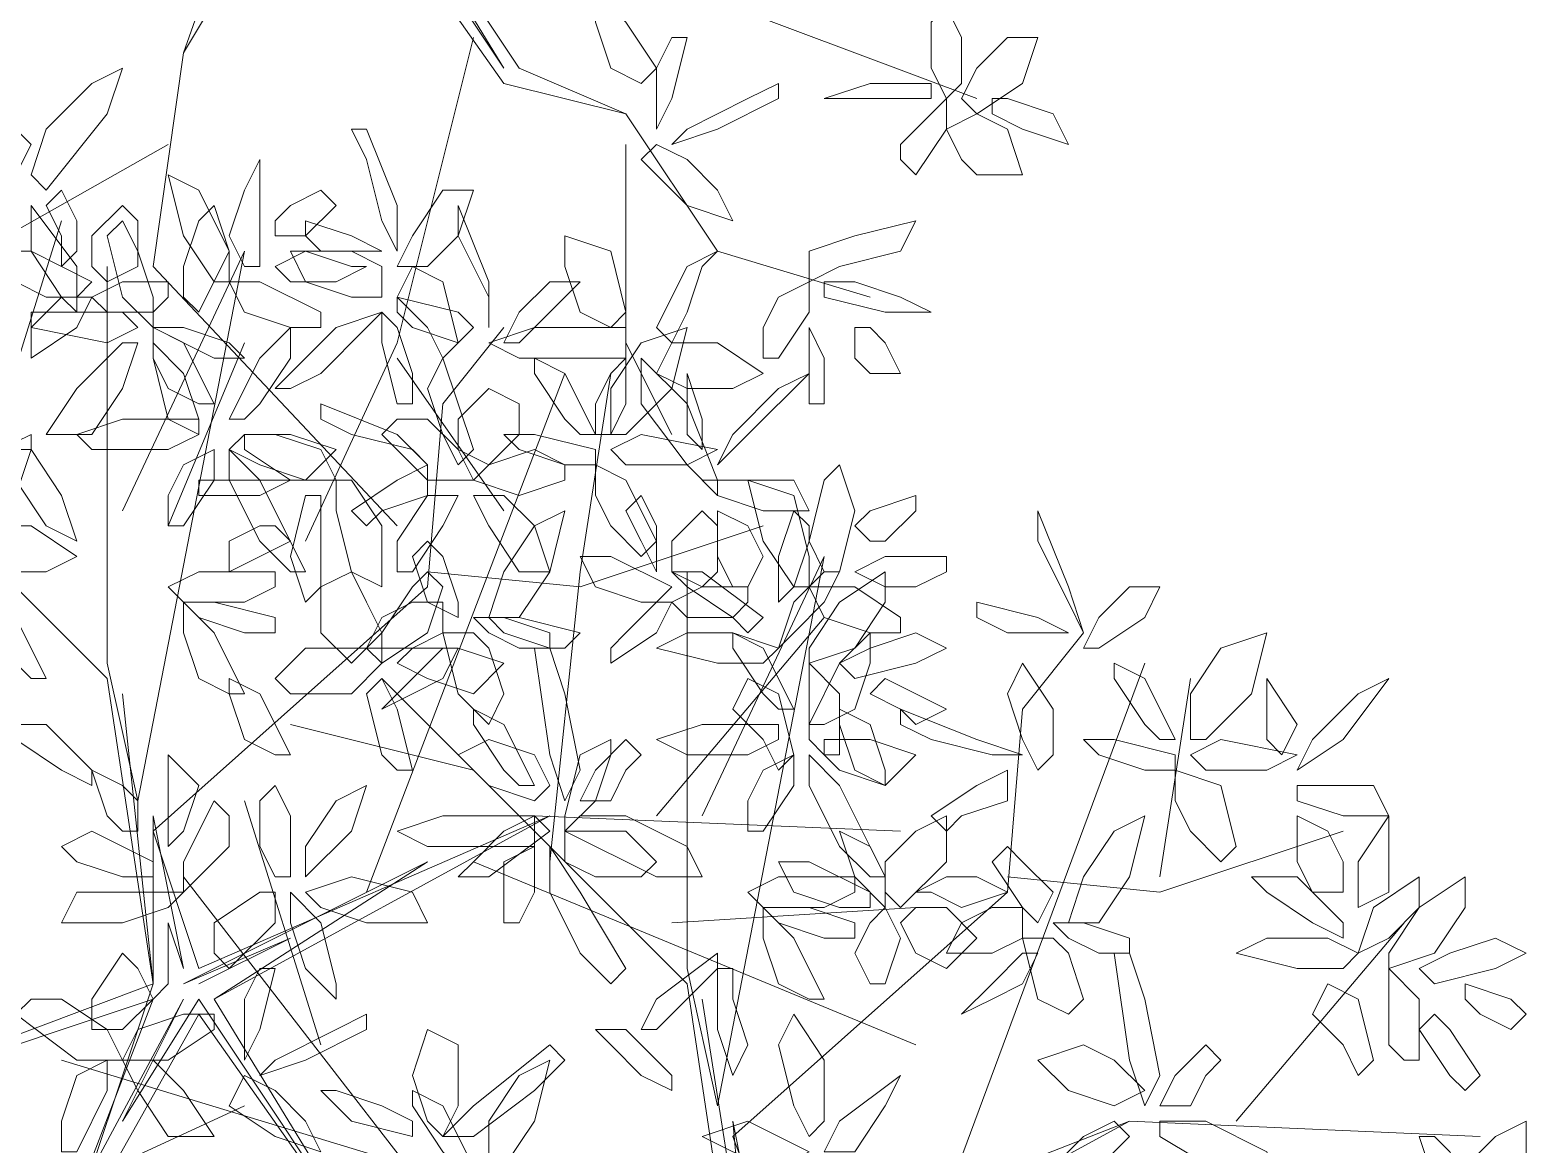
# Model space of a CAD drawing. Header units: millimetres. Extents: x 2576 to 2719, y 1757 to 1977.
# Drawn here: x 2659.665 to 2662.435, y 1815.93 to 1817.991 of the extents above; entities that cross this region are included whole.
import ezdxf

# ---------------------------------------------------------------- set-up
doc = ezdxf.new("R2010")
doc.units = ezdxf.units.MM
doc.layers.add('PDF_0', color=7, linetype='Continuous')

msp = doc.modelspace()

# ---------------------------------------------------------------- linework, layer by layer
at = {"layer": 'PDF_0', "lineweight": 9}
for points in [[(2661.2203, 1817.4971), (2660.9379, 1817.5818), (2660.7684, 1817.836), (2660.5425, 1817.8925), (2660.2036, 1818.3725), (2659.9495, 1817.9489), (2660.1189, 1818.429), (2660.0342, 1819.0221), (2659.4694, 1819.5868)], [(2660.2036, 1818.429), (2660.0624, 1818.1749), (2660.1754, 1818.429), (2659.9777, 1818.0337), (2660.1472, 1818.4008), (2660.1754, 1818.429), (2660.1472, 1818.542), (2660.1754, 1818.4573), (2660.3731, 1818.5137), (2660.2036, 1818.429), (2660.5425, 1817.9207), (2660.2319, 1818.429), (2660.5708, 1817.9207), (2660.7684, 1817.836)], [(2660.9661, 1818.0337), (2661.4179, 1817.8642)], [(2660.486, 1817.9772), (2660.3448, 1817.4124), (2660.1754, 1817.0453)], [(2659.9495, 1817.9489), (2659.893, 1817.5536), (2660.3448, 1817.0735)], [(2659.9212, 1817.7795), (2659.2717, 1817.4124)], [(2660.7684, 1817.7795), (2660.7684, 1817.4124), (2660.8531, 1817.243)], [(2659.7236, 1817.6383), (2659.5824, 1817.1865)], [(2659.8365, 1817.1018), (2660.0624, 1817.5818), (2659.8648, 1816.5652), (2659.8083, 1816.8194), (2659.8083, 1817.5536)], [(2660.5425, 1817.4406), (2660.4296, 1817.2994), (2660.4013, 1816.9606), (2659.893, 1816.5087), (2659.9777, 1816.2546), (2660.6272, 1816.537), (2660.006, 1816.1981), (2660.4013, 1816.4522), (2659.9495, 1816.2263), (2660.1472, 1816.311), (2659.9777, 1816.2263)], [(2660.0624, 1817.4124), (2659.9212, 1817.0735)], [(2660.3448, 1817.3842), (2660.5425, 1817.1018)], [(2659.893, 1816.2263), (2659.8083, 1816.7911), (2659.2435, 1817.3559)], [(2660.2884, 1816.3958), (2660.6555, 1817.3559)], [(2660.6272, 1816.4522), (2660.6837, 1816.9888), (2660.7402, 1817.3559)], [(2660.4013, 1816.9888), (2660.6837, 1816.9606), (2661.0226, 1817.0735)], [(2660.9096, 1816.537), (2661.1355, 1817.017), (2660.9379, 1816.0004), (2660.8814, 1816.2546), (2660.8814, 1816.9888)], [(2660.8249, 1816.537), (2661.1355, 1816.9041)], [(2661.6156, 1816.8758), (2661.5027, 1816.7346), (2661.4744, 1816.3958), (2660.9661, 1815.9439), (2661.0508, 1815.718), (2661.7003, 1815.9722), (2661.0791, 1815.6333), (2661.4744, 1815.8875), (2661.0226, 1815.6615), (2661.2203, 1815.7463), (2661.0508, 1815.6615)], [(2661.3615, 1815.831), (2661.7286, 1816.8194)], [(2660.7967, 1815.1815), (2660.9661, 1815.6615), (2660.8814, 1816.2263), (2660.3166, 1816.7911)], [(2661.7568, 1816.424), (2661.8133, 1816.7911)], [(2659.8365, 1816.7629), (2659.893, 1816.2263), (2659.893, 1816.537), (2659.9495, 1816.2546), (2659.9212, 1816.3393), (2659.9212, 1816.2263), (2659.893, 1816.1981)], [(2660.486, 1816.6217), (2660.1472, 1816.7064)], [(2660.2036, 1816.1134), (2660.0624, 1816.5652)], [(2660.599, 1816.537), (2661.2767, 1816.5087)], [(2661.4744, 1816.424), (2661.7568, 1816.3958), (2662.0957, 1816.5087)], [(2660.486, 1816.4522), (2661.305, 1816.1134)], [(2660.6272, 1815.5486), (2659.9495, 1816.424)], [(2660.8531, 1816.3393), (2661.305, 1816.3675)], [(2661.898, 1815.9722), (2662.2087, 1816.3393)], [(2658.9611, 1815.2662), (2659.4694, 1816.0569), (2659.893, 1816.1981), (2659.7518, 1815.831), (2659.9495, 1816.1981), (2659.8365, 1815.9722), (2659.9777, 1816.1981), (2660.3166, 1815.6898), (2660.006, 1816.1981), (2660.3166, 1815.6898), (2659.9777, 1816.1699), (2659.7236, 1815.718), (2659.893, 1816.2263), (2659.4412, 1816.0569), (2658.5657, 1816.2263)], [(2660.9096, 1816.1981), (2660.9943, 1815.6615), (2660.9661, 1815.9722), (2661.0226, 1815.6898), (2660.9943, 1815.7745), (2661.0226, 1815.6615), (2660.9943, 1815.6333), (2660.8249, 1815.2662), (2661.0226, 1815.6333), (2660.9096, 1815.4074), (2661.0508, 1815.6333), (2661.3897, 1815.125), (2661.0791, 1815.6333), (2661.4179, 1815.125), (2661.6156, 1815.0685)], [(2660.3731, 1815.8875), (2659.7236, 1816.0851)], [(2660.0624, 1816.0004), (2659.6953, 1815.831)], [(2661.7003, 1815.9722), (2662.3498, 1815.9439)]]:
    msp.add_lwpolyline(points, dxfattribs=at)
for points in [[(2660.7402, 1817.9207), (2660.7119, 1818.0054), (2660.7119, 1818.0619), (2660.7684, 1818.0054), (2660.8249, 1817.9207), (2660.7967, 1817.8925)], [(2661.3897, 1817.9772), (2661.3897, 1817.8925), (2661.3615, 1817.8642), (2661.3332, 1817.9207), (2661.3332, 1818.0054), (2661.3615, 1818.0337)], [(2660.8249, 1817.9207), (2660.8249, 1817.8642), (2660.8249, 1817.8078), (2660.8531, 1817.8642), (2660.8814, 1817.9772), (2660.8531, 1817.9772)], [(2661.4179, 1817.9207), (2661.4744, 1817.9772), (2661.5309, 1817.9772), (2661.5027, 1817.8925), (2661.4179, 1817.836), (2661.3897, 1817.8642)], [(2659.6953, 1817.8078), (2659.78, 1817.8925), (2659.8365, 1817.9207), (2659.8083, 1817.836), (2659.6953, 1817.6948), (2659.6671, 1817.723)], [(2660.9943, 1817.8642), (2660.8814, 1817.8078), (2660.8531, 1817.7795), (2660.9379, 1817.8078), (2661.0508, 1817.8642), (2661.0508, 1817.8925)], [(2661.2767, 1817.8642), (2661.192, 1817.8642), (2661.1355, 1817.8642), (2661.2203, 1817.8925), (2661.3332, 1817.8925), (2661.3332, 1817.8642)], [(2659.5824, 1817.8642), (2659.5541, 1817.836), (2659.5824, 1817.7795), (2659.6388, 1817.723), (2659.6671, 1817.7795), (2659.6106, 1817.836)], [(2661.2767, 1817.7795), (2661.3332, 1817.836), (2661.3615, 1817.8642), (2661.3615, 1817.8078), (2661.305, 1817.723), (2661.2767, 1817.7513)], [(2661.4462, 1817.8642), (2661.4462, 1817.836), (2661.5027, 1817.8078), (2661.5874, 1817.7795), (2661.5591, 1817.836), (2661.4744, 1817.8642)], [(2661.3615, 1817.8078), (2661.4179, 1817.836), (2661.4744, 1817.8078), (2661.5027, 1817.723), (2661.4179, 1817.723), (2661.3897, 1817.7513)], [(2660.2884, 1817.7513), (2660.3166, 1817.6383), (2660.3448, 1817.5818), (2660.3448, 1817.6666), (2660.2884, 1817.8078), (2660.2601, 1817.8078)], [(2660.8249, 1817.7795), (2660.7967, 1817.7513), (2660.8814, 1817.6666), (2660.9661, 1817.6383), (2660.9379, 1817.6948), (2660.8814, 1817.7513)], [(2660.0342, 1817.6101), (2660.0624, 1817.6948), (2660.0907, 1817.7513), (2660.0907, 1817.6666), (2660.0907, 1817.5536), (2660.0624, 1817.5536)], [(2660.0342, 1817.5254), (2660.006, 1817.5254), (2659.9495, 1817.6101), (2659.9212, 1817.723), (2659.9777, 1817.6948), (2660.0342, 1817.5818)], [(2659.7236, 1817.5536), (2659.7518, 1817.5818), (2659.7518, 1817.6383), (2659.7236, 1817.6948), (2659.6953, 1817.6666), (2659.7236, 1817.6101)], [(2660.1189, 1817.6101), (2660.1189, 1817.6383), (2660.1472, 1817.6666), (2660.2036, 1817.6948), (2660.2319, 1817.6666), (2660.1754, 1817.6101)], [(2660.3448, 1817.5536), (2660.4013, 1817.5536), (2660.4578, 1817.6101), (2660.486, 1817.6948), (2660.4296, 1817.6948), (2660.3731, 1817.6101)], [(2659.6671, 1817.5818), (2659.7236, 1817.4971), (2659.7518, 1817.4689), (2659.7518, 1817.5536), (2659.6671, 1817.6666), (2659.6671, 1817.6383)], [(2659.8083, 1817.5254), (2659.78, 1817.5536), (2659.78, 1817.6101), (2659.8365, 1817.6666), (2659.8648, 1817.6383), (2659.8648, 1817.5536)], [(2659.9495, 1817.5536), (2659.9777, 1817.6383), (2660.006, 1817.6666), (2660.0342, 1817.5818), (2659.9777, 1817.4689), (2659.9495, 1817.4971)], [(2660.4578, 1817.6101), (2660.4578, 1817.6666), (2660.5143, 1817.5254), (2660.5143, 1817.4406), (2660.5143, 1817.4971)], [(2659.8648, 1817.5818), (2659.893, 1817.4971), (2659.893, 1817.4406), (2659.8365, 1817.4971), (2659.8083, 1817.6101), (2659.8365, 1817.6383)], [(2660.2036, 1817.5818), (2660.2884, 1817.5818), (2660.3166, 1817.5818), (2660.2601, 1817.6101), (2660.1754, 1817.6383), (2660.1754, 1817.6101)], [(2661.1073, 1817.5254), (2661.1073, 1817.5818), (2661.192, 1817.6101), (2661.305, 1817.6383), (2661.2767, 1817.5818), (2661.1638, 1817.5536)], [(2660.6837, 1817.4689), (2660.6555, 1817.5536), (2660.6555, 1817.6101), (2660.7402, 1817.5818), (2660.7684, 1817.4689), (2660.7402, 1817.4406)], [(2659.6953, 1817.4971), (2659.6388, 1817.5254), (2659.6106, 1817.5818), (2659.6671, 1817.5818), (2659.78, 1817.5254), (2659.7518, 1817.4971)], [(2660.2319, 1817.5254), (2660.1472, 1817.5254), (2660.1189, 1817.5536), (2660.1754, 1817.5818), (2660.2601, 1817.5536), (2660.2884, 1817.5536)], [(2660.3166, 1817.4971), (2660.3166, 1817.5536), (2660.2601, 1817.5818), (2660.1472, 1817.5818), (2660.1754, 1817.5254), (2660.2601, 1817.4971)], [(2660.8814, 1817.4689), (2660.9096, 1817.5536), (2660.9379, 1817.5818), (2660.8814, 1817.5536), (2660.8249, 1817.4406), (2660.8531, 1817.4124)], [(2660.4013, 1817.4406), (2660.3448, 1817.4971), (2660.3731, 1817.5536), (2660.4296, 1817.5254), (2660.4578, 1817.4124), (2660.4296, 1817.3842)], [(2659.893, 1817.4689), (2659.8083, 1817.4689), (2659.78, 1817.4971), (2659.8365, 1817.5254), (2659.9212, 1817.5254), (2659.9212, 1817.4971)], [(2660.1472, 1817.4406), (2660.0624, 1817.4689), (2660.0342, 1817.5254), (2660.0907, 1817.5254), (2660.2036, 1817.4689), (2660.2036, 1817.4406)], [(2660.5425, 1817.4124), (2660.5708, 1817.4124), (2660.6272, 1817.4689), (2660.6837, 1817.5254), (2660.6272, 1817.5254), (2660.5708, 1817.4689)], [(2661.0226, 1817.4406), (2661.0508, 1817.4971), (2661.1073, 1817.5254), (2661.1073, 1817.4689), (2661.0508, 1817.3842), (2661.0226, 1817.3842)], [(2661.192, 1817.5254), (2661.2767, 1817.4971), (2661.3332, 1817.4689), (2661.2485, 1817.4689), (2661.1355, 1817.4971), (2661.1355, 1817.5254)], [(2659.6671, 1817.4406), (2659.7236, 1817.4971), (2659.78, 1817.4971), (2659.7518, 1817.4406), (2659.6671, 1817.3842), (2659.6671, 1817.4124)], [(2660.3731, 1817.4406), (2660.4578, 1817.4124), (2660.486, 1817.4406), (2660.4578, 1817.4689), (2660.3448, 1817.4971), (2660.3448, 1817.4689)], [(2659.7236, 1817.4689), (2659.8365, 1817.4689), (2659.8648, 1817.4406), (2659.8083, 1817.4124), (2659.6671, 1817.4406), (2659.6671, 1817.4689)], [(2660.2036, 1817.3559), (2660.2884, 1817.4406), (2660.3166, 1817.4689), (2660.2319, 1817.4406), (2660.1189, 1817.3277), (2660.1472, 1817.3277)], [(2660.3731, 1817.3559), (2660.3448, 1817.4406), (2660.3166, 1817.4689), (2660.3166, 1817.4124), (2660.3448, 1817.2994), (2660.3731, 1817.2994)], [(2659.9495, 1817.4406), (2659.893, 1817.4406), (2660.006, 1817.3842), (2660.0624, 1817.3842), (2660.0342, 1817.4124)], [(2659.9212, 1817.3277), (2659.893, 1817.3842), (2659.893, 1817.4406), (2659.9495, 1817.4124), (2660.006, 1817.2994), (2659.9777, 1817.2994)], [(2660.0907, 1817.2994), (2660.1472, 1817.3842), (2660.1472, 1817.4406), (2660.0907, 1817.3842), (2660.0342, 1817.2712), (2660.0624, 1817.2712)], [(2660.6837, 1817.3842), (2660.5708, 1817.3842), (2660.5143, 1817.4124), (2660.599, 1817.4406), (2660.7684, 1817.4406), (2660.7684, 1817.3842)], [(2660.7402, 1817.243), (2660.7684, 1817.243), (2660.8531, 1817.3277), (2660.8814, 1817.4406), (2660.7967, 1817.4124), (2660.7402, 1817.3277)], [(2661.1073, 1817.3277), (2661.1073, 1817.4124), (2661.1073, 1817.4406), (2661.1355, 1817.3842), (2661.1355, 1817.2994), (2661.1073, 1817.2994)], [(2661.192, 1817.4406), (2661.2203, 1817.4406), (2661.2485, 1817.4124), (2661.2767, 1817.3559), (2661.2203, 1817.3559), (2661.192, 1817.3842)], [(2659.8648, 1817.4124), (2659.8365, 1817.4124), (2659.7518, 1817.3277), (2659.6953, 1817.243), (2659.78, 1817.243), (2659.8365, 1817.3277)], [(2659.9495, 1817.3559), (2659.9777, 1817.2712), (2659.9777, 1817.243), (2659.9212, 1817.2712), (2659.893, 1817.3842), (2659.893, 1817.4124)], [(2660.8249, 1817.3559), (2660.8531, 1817.4124), (2660.9379, 1817.4124), (2661.0226, 1817.3559), (2660.9661, 1817.3277), (2660.8814, 1817.3277)], [(2660.4578, 1817.1865), (2660.486, 1817.2147), (2660.4578, 1817.2994), (2660.4296, 1817.3842), (2660.4013, 1817.3277), (2660.4296, 1817.243)], [(2660.6555, 1817.2712), (2660.599, 1817.3559), (2660.599, 1817.3842), (2660.6555, 1817.3559), (2660.7119, 1817.243), (2660.6837, 1817.243)], [(2660.7119, 1817.243), (2660.7402, 1817.243), (2660.7684, 1817.2994), (2660.7684, 1817.3842), (2660.7402, 1817.3559), (2660.7119, 1817.2994)], [(2660.8814, 1817.1865), (2660.7967, 1817.2994), (2660.7967, 1817.3842), (2660.8814, 1817.2994), (2660.9379, 1817.1582), (2660.9379, 1817.13)], [(2660.8814, 1817.2994), (2660.8814, 1817.3559), (2660.9096, 1817.2712), (2660.9096, 1817.2147), (2660.8814, 1817.243)], [(2661.0508, 1817.3277), (2661.1073, 1817.3559), (2660.9943, 1817.243), (2660.9379, 1817.1865), (2660.9661, 1817.243)], [(2660.5708, 1817.243), (2660.5143, 1817.1865), (2660.4578, 1817.2147), (2660.4578, 1817.2712), (2660.5143, 1817.3277), (2660.5708, 1817.2994)], [(2660.2601, 1817.243), (2660.3731, 1817.2147), (2660.4013, 1817.1865), (2660.3448, 1817.243), (2660.2036, 1817.2994), (2660.2036, 1817.2712)], [(2659.9212, 1817.2147), (2659.78, 1817.2147), (2659.7518, 1817.243), (2659.8365, 1817.2712), (2659.9777, 1817.2712), (2659.9777, 1817.243)], [(2660.4013, 1817.2712), (2660.4578, 1817.2147), (2660.486, 1817.1582), (2660.4013, 1817.1582), (2660.3166, 1817.243), (2660.3448, 1817.2712)], [(2659.6388, 1817.13), (2659.6671, 1817.2147), (2659.6671, 1817.243), (2659.6106, 1817.2147), (2659.5541, 1817.1018), (2659.5824, 1817.0735)], [(2660.0342, 1817.2147), (2660.0624, 1817.243), (2660.1472, 1817.243), (2660.2319, 1817.2147), (2660.1754, 1817.1582), (2660.0907, 1817.1865)], [(2660.1189, 1817.243), (2660.2036, 1817.2147), (2660.2319, 1817.1582), (2660.1472, 1817.1582), (2660.0624, 1817.2147), (2660.0624, 1817.243)], [(2660.6555, 1817.1865), (2660.5708, 1817.2147), (2660.5425, 1817.243), (2660.599, 1817.243), (2660.7119, 1817.2147), (2660.7119, 1817.1865)], [(2660.8814, 1817.1865), (2660.9379, 1817.2147), (2660.7967, 1817.243), (2660.7402, 1817.2147), (2660.7684, 1817.1865)], [(2659.6388, 1817.2147), (2659.6671, 1817.2147), (2659.7236, 1817.13), (2659.7518, 1817.0453), (2659.6953, 1817.0735), (2659.6388, 1817.1582)], [(2659.9212, 1817.0735), (2659.9495, 1817.0735), (2660.006, 1817.1582), (2660.006, 1817.2147), (2659.9495, 1817.1865), (2659.9212, 1817.13)], [(2660.0907, 1817.0453), (2660.0342, 1817.1582), (2660.0342, 1817.2147), (2660.0907, 1817.1582), (2660.1754, 1816.9888), (2660.1472, 1816.9888)], [(2660.6555, 1817.1865), (2660.6555, 1817.1582), (2660.5708, 1817.13), (2660.486, 1817.1582), (2660.5143, 1817.1865), (2660.599, 1817.2147)], [(2660.3166, 1817.1018), (2660.4013, 1817.13), (2660.4013, 1817.1865), (2660.3448, 1817.1582), (2660.2601, 1817.1018), (2660.2884, 1817.0735)], [(2660.7402, 1817.0735), (2660.7119, 1817.13), (2660.7119, 1817.1865), (2660.7684, 1817.1582), (2660.8249, 1817.0453), (2660.7967, 1817.017)], [(2661.1073, 1817.0453), (2661.1355, 1817.1582), (2661.1638, 1817.1865), (2661.192, 1817.1018), (2661.1638, 1816.9888), (2661.1355, 1816.9888)], [(2660.0342, 1817.1582), (2660.0907, 1817.1582), (2660.1472, 1817.1582), (2660.0907, 1817.13), (2659.9777, 1817.13), (2659.9777, 1817.1582)], [(2660.2319, 1817.1582), (2660.2601, 1817.1582), (2660.3166, 1817.0735), (2660.3166, 1816.9606), (2660.2601, 1816.9888), (2660.2319, 1817.1018)], [(2660.9096, 1817.1582), (2660.9379, 1817.13), (2661.0226, 1817.1018), (2661.1073, 1817.1018), (2661.0791, 1817.1582), (2660.9943, 1817.1582)], [(2661.1073, 1816.9606), (2661.0791, 1816.9606), (2661.0226, 1817.0453), (2660.9943, 1817.1582), (2661.0791, 1817.13), (2661.1073, 1817.017)], [(2660.2036, 1817.0735), (2660.2036, 1816.9606), (2660.1754, 1816.9323), (2660.1472, 1817.017), (2660.1754, 1817.13), (2660.2036, 1817.13)], [(2660.3448, 1817.0453), (2660.4013, 1817.13), (2660.4578, 1817.13), (2660.4296, 1817.0735), (2660.3731, 1816.9888), (2660.3448, 1816.9888)], [(2660.486, 1817.13), (2660.5425, 1817.13), (2660.599, 1817.0735), (2660.6272, 1816.9888), (2660.5708, 1816.9888), (2660.5143, 1817.0735)], [(2660.8249, 1816.9888), (2660.8249, 1817.017), (2660.8249, 1817.0735), (2660.7967, 1817.13), (2660.7684, 1817.1018), (2660.7967, 1817.0453)], [(2661.2203, 1817.0453), (2661.192, 1817.0735), (2661.2203, 1817.1018), (2661.305, 1817.13), (2661.305, 1817.1018), (2661.2485, 1817.0453)], [(2660.5143, 1816.9041), (2660.5708, 1816.9041), (2660.6272, 1816.9888), (2660.6555, 1817.1018), (2660.599, 1817.0735), (2660.5425, 1816.9888)], [(2660.9096, 1816.9606), (2660.8531, 1816.9888), (2660.8531, 1817.0453), (2660.9096, 1817.1018), (2660.9379, 1817.0735), (2660.9379, 1816.9888)], [(2660.9943, 1816.9606), (2660.9661, 1816.9606), (2660.9379, 1817.017), (2660.9379, 1817.1018), (2660.9943, 1817.0735), (2661.0226, 1817.017)], [(2661.1073, 1817.0453), (2661.0791, 1816.9606), (2661.0508, 1816.9323), (2661.0508, 1817.017), (2661.0791, 1817.1018), (2661.1073, 1817.0735)], [(2661.5309, 1817.0453), (2661.5309, 1817.1018), (2661.5874, 1816.9606), (2661.6156, 1816.8758), (2661.5874, 1816.9323)], [(2659.5824, 1817.017), (2659.5824, 1817.0735), (2659.6671, 1817.0735), (2659.7518, 1817.017), (2659.6953, 1816.9888), (2659.6106, 1816.9888)], [(2660.1189, 1817.0735), (2660.1472, 1817.0453), (2660.0907, 1817.017), (2660.0342, 1816.9888), (2660.0342, 1817.0453), (2660.0907, 1817.0735)], [(2659.6106, 1816.8476), (2659.5541, 1816.9606), (2659.5541, 1817.0453), (2659.6106, 1816.9606), (2659.6953, 1816.7911), (2659.6671, 1816.7911)], [(2660.4296, 1817.017), (2660.4578, 1816.9323), (2660.4578, 1816.9041), (2660.4013, 1816.9323), (2660.3731, 1817.017), (2660.4013, 1817.0453)], [(2660.7967, 1816.9323), (2660.7119, 1816.9606), (2660.6837, 1817.017), (2660.7402, 1817.017), (2660.8531, 1816.9606), (2660.8249, 1816.9323)], [(2661.305, 1816.9606), (2661.2485, 1816.9606), (2661.192, 1816.9888), (2661.2485, 1817.017), (2661.3615, 1817.017), (2661.3615, 1816.9888)], [(2660.0624, 1816.9323), (2659.9495, 1816.9323), (2659.9212, 1816.9606), (2659.9777, 1816.9888), (2660.1189, 1816.9888), (2660.1189, 1816.9606)], [(2660.2884, 1816.9323), (2660.3166, 1816.8758), (2660.2601, 1816.8194), (2660.2036, 1816.8758), (2660.2036, 1816.9606), (2660.2601, 1816.9888)], [(2660.4013, 1816.9888), (2660.4296, 1816.9606), (2660.4013, 1816.8758), (2660.3166, 1816.8194), (2660.3166, 1816.8758), (2660.3731, 1816.9606)], [(2660.9661, 1816.9041), (2660.8814, 1816.9606), (2660.8531, 1816.9888), (2660.9096, 1816.9888), (2661.0226, 1816.9041), (2660.9943, 1816.8758)], [(2661.1355, 1816.9323), (2661.0791, 1816.8758), (2661.0508, 1816.8476), (2661.0791, 1816.9323), (2661.1355, 1816.9888), (2661.1638, 1816.9888)], [(2661.1073, 1816.8194), (2661.1073, 1816.8476), (2661.1638, 1816.9323), (2661.2485, 1816.9888), (2661.2485, 1816.9323), (2661.192, 1816.8476)], [(2660.9661, 1816.9041), (2660.8814, 1816.9041), (2660.8531, 1816.9323), (2660.9096, 1816.9606), (2660.9943, 1816.9606), (2660.9943, 1816.9323)], [(2661.2203, 1816.8758), (2661.1355, 1816.9041), (2661.1073, 1816.9606), (2661.192, 1816.9606), (2661.2767, 1816.9041), (2661.2767, 1816.8758)], [(2661.6156, 1816.8476), (2661.6439, 1816.8476), (2661.7286, 1816.9041), (2661.7568, 1816.9606), (2661.7003, 1816.9606), (2661.6439, 1816.9041)], [(2660.0624, 1816.8758), (2659.9777, 1816.9041), (2659.9495, 1816.9323), (2660.006, 1816.9323), (2660.1189, 1816.9041), (2660.1189, 1816.8758)], [(2659.9777, 1816.7911), (2659.9495, 1816.8758), (2659.9495, 1816.9323), (2660.006, 1816.8758), (2660.0624, 1816.7629), (2660.0342, 1816.7629)], [(2660.4296, 1816.9323), (2660.4296, 1816.8758), (2660.3731, 1816.8476), (2660.2884, 1816.8476), (2660.3166, 1816.9041), (2660.3731, 1816.9323)], [(2660.7684, 1816.8758), (2660.8249, 1816.9323), (2660.8531, 1816.9323), (2660.8249, 1816.8758), (2660.7402, 1816.8194), (2660.7402, 1816.8476)], [(2661.4744, 1816.8758), (2661.5309, 1816.8758), (2661.5874, 1816.8758), (2661.5309, 1816.9041), (2661.4179, 1816.9323), (2661.4179, 1816.9041)], [(2660.5708, 1816.8476), (2660.5143, 1816.8758), (2660.486, 1816.9041), (2660.5425, 1816.9041), (2660.6272, 1816.8758), (2660.6272, 1816.8476)], [(2660.6272, 1816.8476), (2660.5425, 1816.8758), (2660.5143, 1816.9041), (2660.5708, 1816.9041), (2660.6837, 1816.8758), (2660.6555, 1816.8476)], [(2660.5143, 1816.8476), (2660.5425, 1816.7629), (2660.5143, 1816.7064), (2660.4578, 1816.7629), (2660.4296, 1816.8758), (2660.486, 1816.8758)], [(2661.0508, 1816.8476), (2661.0226, 1816.8194), (2660.9379, 1816.8194), (2660.8249, 1816.8476), (2660.8814, 1816.8758), (2660.9661, 1816.8758)], [(2661.0226, 1816.7629), (2660.9661, 1816.8476), (2660.9661, 1816.8758), (2661.0226, 1816.8476), (2661.0791, 1816.7346), (2661.0508, 1816.7346)], [(2661.192, 1816.7346), (2661.2203, 1816.8194), (2661.2203, 1816.8758), (2661.1638, 1816.8194), (2661.1073, 1816.7064), (2661.1355, 1816.7064)], [(2661.2203, 1816.8476), (2661.305, 1816.8758), (2661.3615, 1816.8476), (2661.305, 1816.8194), (2661.192, 1816.7911), (2661.1638, 1816.8194)], [(2661.8133, 1816.6782), (2661.8415, 1816.6782), (2661.9263, 1816.7629), (2661.9545, 1816.8758), (2661.8698, 1816.8476), (2661.8133, 1816.7629)], [(2660.1754, 1816.8476), (2660.2884, 1816.8476), (2660.3166, 1816.8194), (2660.2601, 1816.7629), (2660.1472, 1816.7629), (2660.1189, 1816.7911)], [(2660.4578, 1816.8476), (2660.4296, 1816.8476), (2660.3731, 1816.7911), (2660.3166, 1816.7346), (2660.3731, 1816.7629), (2660.4296, 1816.7911)], [(2660.3448, 1816.8194), (2660.3731, 1816.8476), (2660.4578, 1816.8476), (2660.5425, 1816.8194), (2660.486, 1816.7629), (2660.4013, 1816.7911)], [(2660.6555, 1816.7629), (2660.6837, 1816.6217), (2660.6555, 1816.5652), (2660.6272, 1816.6499), (2660.599, 1816.8476), (2660.6272, 1816.8476)], [(2661.1073, 1816.6782), (2661.1073, 1816.7629), (2661.1073, 1816.8194), (2661.1638, 1816.7629), (2661.1638, 1816.6499), (2661.1355, 1816.6499)], [(2661.5309, 1816.6217), (2661.5591, 1816.6499), (2661.5591, 1816.7346), (2661.5027, 1816.8194), (2661.4744, 1816.7629), (2661.5027, 1816.6782)], [(2661.7286, 1816.7064), (2661.6721, 1816.7911), (2661.6721, 1816.8194), (2661.7286, 1816.7911), (2661.7851, 1816.6782), (2661.7568, 1816.6782)], [(2660.0624, 1816.6782), (2660.0342, 1816.7629), (2660.0342, 1816.7911), (2660.0907, 1816.7629), (2660.1472, 1816.6499), (2660.1189, 1816.6499)], [(2660.3166, 1816.6499), (2660.2884, 1816.7629), (2660.3166, 1816.7911), (2660.3448, 1816.7346), (2660.3731, 1816.6217), (2660.3448, 1816.6217)], [(2661.0226, 1816.6782), (2660.9661, 1816.7346), (2660.9943, 1816.7911), (2661.0508, 1816.7629), (2661.0791, 1816.6499), (2661.0508, 1816.6217)], [(2661.2203, 1816.7629), (2661.2485, 1816.7911), (2661.305, 1816.7629), (2661.3615, 1816.7346), (2661.305, 1816.7064), (2661.2767, 1816.7346)], [(2661.9545, 1816.7346), (2661.9545, 1816.7911), (2662.011, 1816.7064), (2661.9827, 1816.6499), (2661.9545, 1816.6782)], [(2662.1239, 1816.7629), (2662.1804, 1816.7911), (2662.0957, 1816.6782), (2662.011, 1816.6217), (2662.0392, 1816.6782)], [(2660.5425, 1816.6217), (2660.486, 1816.7064), (2660.486, 1816.7346), (2660.5425, 1816.7064), (2660.599, 1816.5934), (2660.5708, 1816.5934)], [(2661.192, 1816.6217), (2661.1638, 1816.7064), (2661.1638, 1816.7346), (2661.2203, 1816.7064), (2661.2485, 1816.6217), (2661.2485, 1816.5934)], [(2661.3332, 1816.6782), (2661.4462, 1816.6499), (2661.5027, 1816.6499), (2661.4179, 1816.6782), (2661.2767, 1816.7346), (2661.2767, 1816.7064)], [(2659.7236, 1816.6217), (2659.6388, 1816.6782), (2659.6388, 1816.7064), (2659.6953, 1816.7064), (2659.78, 1816.6217), (2659.78, 1816.5934)], [(2660.9943, 1816.6499), (2660.8814, 1816.6499), (2660.8249, 1816.6782), (2660.9096, 1816.7064), (2661.0508, 1816.7064), (2661.0508, 1816.6782)], [(2660.6272, 1816.5934), (2660.599, 1816.5652), (2660.5143, 1816.5934), (2660.4578, 1816.6499), (2660.5143, 1816.6782), (2660.599, 1816.6499)], [(2660.7119, 1816.5652), (2660.7402, 1816.6499), (2660.7402, 1816.6782), (2660.6837, 1816.6499), (2660.6555, 1816.537), (2660.6555, 1816.5087)], [(2660.7967, 1816.6499), (2660.7684, 1816.6782), (2660.7119, 1816.6217), (2660.6837, 1816.5652), (2660.7402, 1816.5652), (2660.7684, 1816.6217)], [(2661.1355, 1816.6499), (2661.1355, 1816.6782), (2661.2203, 1816.6782), (2661.305, 1816.6499), (2661.2485, 1816.5934), (2661.1638, 1816.6217)], [(2661.7286, 1816.6217), (2661.6439, 1816.6499), (2661.6156, 1816.6782), (2661.6721, 1816.6782), (2661.7851, 1816.6499), (2661.7851, 1816.6217)], [(2661.9545, 1816.6217), (2662.011, 1816.6499), (2661.8698, 1816.6782), (2661.8133, 1816.6499), (2661.8415, 1816.6217)], [(2659.9777, 1816.5934), (2659.9495, 1816.5087), (2659.9212, 1816.4805), (2659.9212, 1816.537), (2659.9212, 1816.6499), (2659.9495, 1816.6217)], [(2660.9943, 1816.5087), (2661.0226, 1816.5087), (2661.0791, 1816.5934), (2661.0791, 1816.6499), (2661.0226, 1816.6217), (2660.9943, 1816.5652)], [(2661.1638, 1816.4805), (2661.1073, 1816.5934), (2661.1073, 1816.6499), (2661.1638, 1816.5934), (2661.2485, 1816.424), (2661.2203, 1816.424)], [(2659.8648, 1816.5087), (2659.8365, 1816.5087), (2659.8083, 1816.537), (2659.78, 1816.6217), (2659.8365, 1816.5934), (2659.8648, 1816.5652)], [(2661.3897, 1816.537), (2661.4744, 1816.5652), (2661.4744, 1816.6217), (2661.4179, 1816.5934), (2661.3332, 1816.537), (2661.3615, 1816.5087)], [(2661.8133, 1816.5087), (2661.7851, 1816.5652), (2661.7851, 1816.6217), (2661.8698, 1816.5934), (2661.898, 1816.4805), (2661.8698, 1816.4522)], [(2660.0907, 1816.4805), (2660.0907, 1816.5652), (2660.1189, 1816.5934), (2660.1472, 1816.537), (2660.1472, 1816.424), (2660.1189, 1816.424)], [(2660.1754, 1816.4805), (2660.2319, 1816.5652), (2660.2884, 1816.5934), (2660.2601, 1816.5087), (2660.1754, 1816.424), (2660.1754, 1816.4522)], [(2662.011, 1816.5934), (2662.011, 1816.5652), (2662.0957, 1816.537), (2662.1804, 1816.537), (2662.1522, 1816.5934), (2662.0675, 1816.5934)], [(2660.0342, 1816.4805), (2659.9777, 1816.424), (2659.9495, 1816.3958), (2659.9495, 1816.4522), (2660.006, 1816.5652), (2660.0342, 1816.537)], [(2660.5143, 1816.4805), (2660.4013, 1816.4805), (2660.3448, 1816.5087), (2660.4296, 1816.537), (2660.599, 1816.537), (2660.599, 1816.4805)], [(2660.5425, 1816.5087), (2660.486, 1816.4522), (2660.4578, 1816.424), (2660.5143, 1816.424), (2660.6272, 1816.5087), (2660.599, 1816.537)], [(2660.7684, 1816.537), (2660.8814, 1816.4805), (2660.9096, 1816.424), (2660.8249, 1816.424), (2660.6555, 1816.5087), (2660.6837, 1816.537)], [(2661.2485, 1816.4522), (2661.305, 1816.5087), (2661.3615, 1816.537), (2661.3615, 1816.4522), (2661.2767, 1816.3675), (2661.2485, 1816.3958)], [(2661.5874, 1816.3393), (2661.6439, 1816.3393), (2661.7003, 1816.424), (2661.7286, 1816.537), (2661.6721, 1816.5087), (2661.6156, 1816.424)], [(2662.0957, 1816.3958), (2662.0392, 1816.3958), (2662.011, 1816.4522), (2662.011, 1816.537), (2662.0675, 1816.5087), (2662.0957, 1816.4522)], [(2662.1804, 1816.4805), (2662.1804, 1816.3958), (2662.1239, 1816.3675), (2662.1239, 1816.4522), (2662.1804, 1816.537), (2662.1804, 1816.5087)], [(2659.8365, 1816.424), (2659.7518, 1816.4522), (2659.7236, 1816.4805), (2659.78, 1816.5087), (2659.893, 1816.4522), (2659.893, 1816.424)], [(2660.6555, 1816.4522), (2660.6555, 1816.5087), (2660.7684, 1816.5087), (2660.8249, 1816.4522), (2660.7967, 1816.424), (2660.7119, 1816.424)], [(2661.2203, 1816.4805), (2661.1638, 1816.5087), (2661.192, 1816.424), (2661.2485, 1816.3675), (2661.2485, 1816.424)], [(2660.5425, 1816.3393), (2660.5708, 1816.3393), (2660.599, 1816.3958), (2660.599, 1816.4805), (2660.5425, 1816.4522), (2660.5425, 1816.3958)], [(2660.6837, 1816.2828), (2660.6272, 1816.3958), (2660.6272, 1816.4805), (2660.6837, 1816.3958), (2660.7684, 1816.2546), (2660.7402, 1816.2263)], [(2661.5027, 1816.4522), (2661.5591, 1816.3958), (2661.5309, 1816.3393), (2661.5027, 1816.3675), (2661.4462, 1816.4522), (2661.4744, 1816.4805)], [(2661.1638, 1816.3675), (2661.0791, 1816.3958), (2661.0508, 1816.4522), (2661.1073, 1816.4522), (2661.2203, 1816.3958), (2661.2203, 1816.3675)], [(2660.1754, 1816.3958), (2660.2036, 1816.3675), (2660.2884, 1816.3393), (2660.4013, 1816.3393), (2660.3731, 1816.3958), (2660.2601, 1816.424)], [(2661.1355, 1816.3675), (2661.0226, 1816.3675), (2660.9943, 1816.3958), (2661.0508, 1816.424), (2661.192, 1816.424), (2661.192, 1816.3958)], [(2661.305, 1816.3958), (2661.3332, 1816.3958), (2661.3897, 1816.3675), (2661.4744, 1816.3958), (2661.4179, 1816.424), (2661.3615, 1816.424)], [(2662.0392, 1816.3393), (2661.9545, 1816.3958), (2661.9263, 1816.424), (2662.011, 1816.424), (2662.0957, 1816.3393), (2662.0957, 1816.311)], [(2662.2369, 1816.3675), (2662.2369, 1816.424), (2662.1522, 1816.3675), (2662.1239, 1816.2828), (2662.1804, 1816.311)], [(2662.1804, 1816.2546), (2662.1804, 1816.2828), (2662.2369, 1816.3675), (2662.3216, 1816.424), (2662.3216, 1816.3675), (2662.2651, 1816.2828)], [(2659.9495, 1816.3958), (2659.9212, 1816.3675), (2659.8365, 1816.3393), (2659.7236, 1816.3393), (2659.7518, 1816.3958), (2659.8648, 1816.3958)], [(2660.006, 1816.3393), (2660.0907, 1816.3958), (2660.1189, 1816.3958), (2660.1189, 1816.3393), (2660.0342, 1816.2546), (2660.006, 1816.2828)], [(2660.1754, 1816.2546), (2660.1472, 1816.3393), (2660.1472, 1816.3958), (2660.2036, 1816.3393), (2660.2319, 1816.2263), (2660.2319, 1816.1981)], [(2661.1355, 1816.311), (2661.0508, 1816.3393), (2661.0226, 1816.3675), (2661.1073, 1816.3675), (2661.192, 1816.3393), (2661.192, 1816.311)], [(2661.0508, 1816.2263), (2661.0226, 1816.311), (2661.0226, 1816.3675), (2661.0791, 1816.311), (2661.1355, 1816.1981), (2661.1073, 1816.1981)], [(2661.192, 1816.2828), (2661.2203, 1816.3393), (2661.2485, 1816.3675), (2661.2767, 1816.311), (2661.2485, 1816.2263), (2661.2203, 1816.2263)], [(2661.2767, 1816.3393), (2661.305, 1816.3675), (2661.3615, 1816.3675), (2661.4179, 1816.311), (2661.3615, 1816.2546), (2661.305, 1816.2828)], [(2661.5027, 1816.3675), (2661.5027, 1816.311), (2661.4462, 1816.2828), (2661.3615, 1816.2828), (2661.3897, 1816.3393), (2661.4462, 1816.3675)], [(2661.6439, 1816.2828), (2661.5874, 1816.311), (2661.5591, 1816.3393), (2661.6156, 1816.3393), (2661.7003, 1816.311), (2661.7003, 1816.2828)], [(2661.5874, 1816.2828), (2661.6156, 1816.1981), (2661.5874, 1816.1699), (2661.5309, 1816.1981), (2661.5027, 1816.311), (2661.5591, 1816.311)], [(2662.1239, 1816.2828), (2662.0957, 1816.2546), (2662.011, 1816.2546), (2661.898, 1816.2828), (2661.9545, 1816.311), (2662.0675, 1816.311)], [(2662.2934, 1816.2828), (2662.3781, 1816.311), (2662.4346, 1816.2828), (2662.3781, 1816.2546), (2662.2651, 1816.2263), (2662.2369, 1816.2546)], [(2659.893, 1816.1981), (2659.8365, 1816.1416), (2659.78, 1816.1416), (2659.78, 1816.1981), (2659.8365, 1816.2828), (2659.8648, 1816.2546)], [(2660.9096, 1816.2263), (2660.8249, 1816.1416), (2660.7967, 1816.1416), (2660.8249, 1816.1981), (2660.9379, 1816.2828), (2660.9379, 1816.2546)], [(2661.5309, 1816.2828), (2661.5027, 1816.2828), (2661.4462, 1816.2263), (2661.3897, 1816.1699), (2661.4462, 1816.1981), (2661.5027, 1816.2263)], [(2661.7286, 1816.1981), (2661.7568, 1816.0569), (2661.7286, 1816.0004), (2661.7003, 1816.0851), (2661.6721, 1816.2828), (2661.7003, 1816.2828)], [(2660.0624, 1816.1981), (2660.0624, 1816.1134), (2660.0624, 1816.0851), (2660.0907, 1816.1416), (2660.1189, 1816.2546), (2660.0907, 1816.2546)], [(2660.9661, 1816.1981), (2660.9943, 1816.1134), (2660.9661, 1816.0569), (2660.9379, 1816.1416), (2660.9379, 1816.2546), (2660.9661, 1816.2546)], [(2662.1804, 1816.1134), (2662.1804, 1816.1981), (2662.1804, 1816.2546), (2662.2369, 1816.1981), (2662.2369, 1816.0851), (2662.2087, 1816.0851)], [(2662.0957, 1816.1134), (2662.0392, 1816.1699), (2662.0675, 1816.2263), (2662.1239, 1816.1981), (2662.1522, 1816.0851), (2662.1239, 1816.0569)], [(2662.3216, 1816.1981), (2662.3216, 1816.2263), (2662.4063, 1816.1981), (2662.4346, 1816.1699), (2662.4063, 1816.1416), (2662.3498, 1816.1699)], [(2659.7236, 1816.1981), (2659.8083, 1816.1416), (2659.8365, 1816.0851), (2659.7518, 1816.0851), (2659.6388, 1816.1699), (2659.6671, 1816.1981)], [(2660.006, 1816.1699), (2660.006, 1816.1416), (2659.9212, 1816.0851), (2659.8365, 1816.0851), (2659.8648, 1816.1416), (2659.9495, 1816.1699)], [(2660.2319, 1816.1416), (2660.1189, 1816.0851), (2660.0907, 1816.0569), (2660.1754, 1816.0851), (2660.2884, 1816.1416), (2660.2884, 1816.1699)], [(2661.1073, 1815.9439), (2661.1355, 1815.9722), (2661.1355, 1816.0851), (2661.0791, 1816.1699), (2661.0508, 1816.1134), (2661.0791, 1816.0004)], [(2662.2934, 1816.0569), (2662.2369, 1816.1416), (2662.2651, 1816.1699), (2662.2934, 1816.1416), (2662.3498, 1816.0569), (2662.3216, 1816.0287)], [(2660.4296, 1815.9439), (2660.4013, 1815.9722), (2660.3731, 1816.0569), (2660.4013, 1816.1416), (2660.4578, 1816.1134), (2660.4578, 1816.0004)], [(2660.7967, 1816.0569), (2660.7402, 1816.1134), (2660.7119, 1816.1416), (2660.7684, 1816.1416), (2660.8531, 1816.0569), (2660.8531, 1816.0287)], [(2660.599, 1816.0287), (2660.486, 1815.9439), (2660.4296, 1815.9439), (2660.486, 1816.0004), (2660.6272, 1816.1134), (2660.6555, 1816.0851)], [(2661.7286, 1816.0287), (2661.6721, 1816.0004), (2661.5874, 1816.0287), (2661.5309, 1816.0851), (2661.6156, 1816.1134), (2661.6721, 1816.0851)], [(2661.8698, 1816.0851), (2661.8415, 1816.1134), (2661.7851, 1816.0569), (2661.7568, 1816.0004), (2661.8133, 1816.0004), (2661.8415, 1816.0569)], [(2659.7236, 1815.9722), (2659.7518, 1816.0569), (2659.8083, 1816.0851), (2659.8083, 1816.0287), (2659.7518, 1815.9157), (2659.7236, 1815.9157)], [(2659.8365, 1816.0851), (2659.893, 1816.0851), (2659.9495, 1816.0287), (2660.006, 1815.9439), (2659.9212, 1815.9439), (2659.8648, 1816.0287)], [(2660.5143, 1815.8875), (2660.5425, 1815.8875), (2660.599, 1815.9722), (2660.6272, 1816.0851), (2660.5708, 1816.0569), (2660.5143, 1815.9722)], [(2660.0624, 1816.0569), (2660.0342, 1816.0004), (2660.1189, 1815.9439), (2660.2036, 1815.9157), (2660.1754, 1815.9722), (2660.1189, 1816.0287)], [(2661.2485, 1816.0004), (2661.2767, 1816.0569), (2661.1638, 1815.9722), (2661.1355, 1815.9157), (2661.192, 1815.9157)], [(2660.3166, 1816.0004), (2660.2319, 1816.0287), (2660.2036, 1816.0287), (2660.2601, 1815.9722), (2660.3731, 1815.9439), (2660.3731, 1815.9722)], [(2660.4296, 1815.9157), (2660.3731, 1816.0004), (2660.3731, 1816.0287), (2660.4296, 1816.0004), (2660.486, 1815.8875), (2660.4578, 1815.8875)], [(2661.0508, 1815.8875), (2661.1073, 1815.9157), (2660.9943, 1815.9722), (2660.9096, 1815.9439), (2660.9661, 1815.9157)], [(2661.6156, 1815.9439), (2661.5591, 1815.8875), (2661.5309, 1815.8592), (2661.6156, 1815.8592), (2661.7003, 1815.9439), (2661.6721, 1815.9722)], [(2661.8415, 1815.9722), (2661.9545, 1815.9157), (2661.9827, 1815.8592), (2661.898, 1815.8592), (2661.7568, 1815.9439), (2661.7568, 1815.9722)], [(2662.3216, 1815.8875), (2662.3781, 1815.9439), (2662.4346, 1815.9722), (2662.4346, 1815.8875), (2662.3781, 1815.8027), (2662.3216, 1815.831)], [(2662.2934, 1815.9157), (2662.3216, 1815.8592), (2662.3216, 1815.8027), (2662.2651, 1815.8592), (2662.2369, 1815.9439), (2662.2651, 1815.9439)]]:
    msp.add_lwpolyline(points, close=True, dxfattribs=at)

doc.saveas('drawing.dxf')
